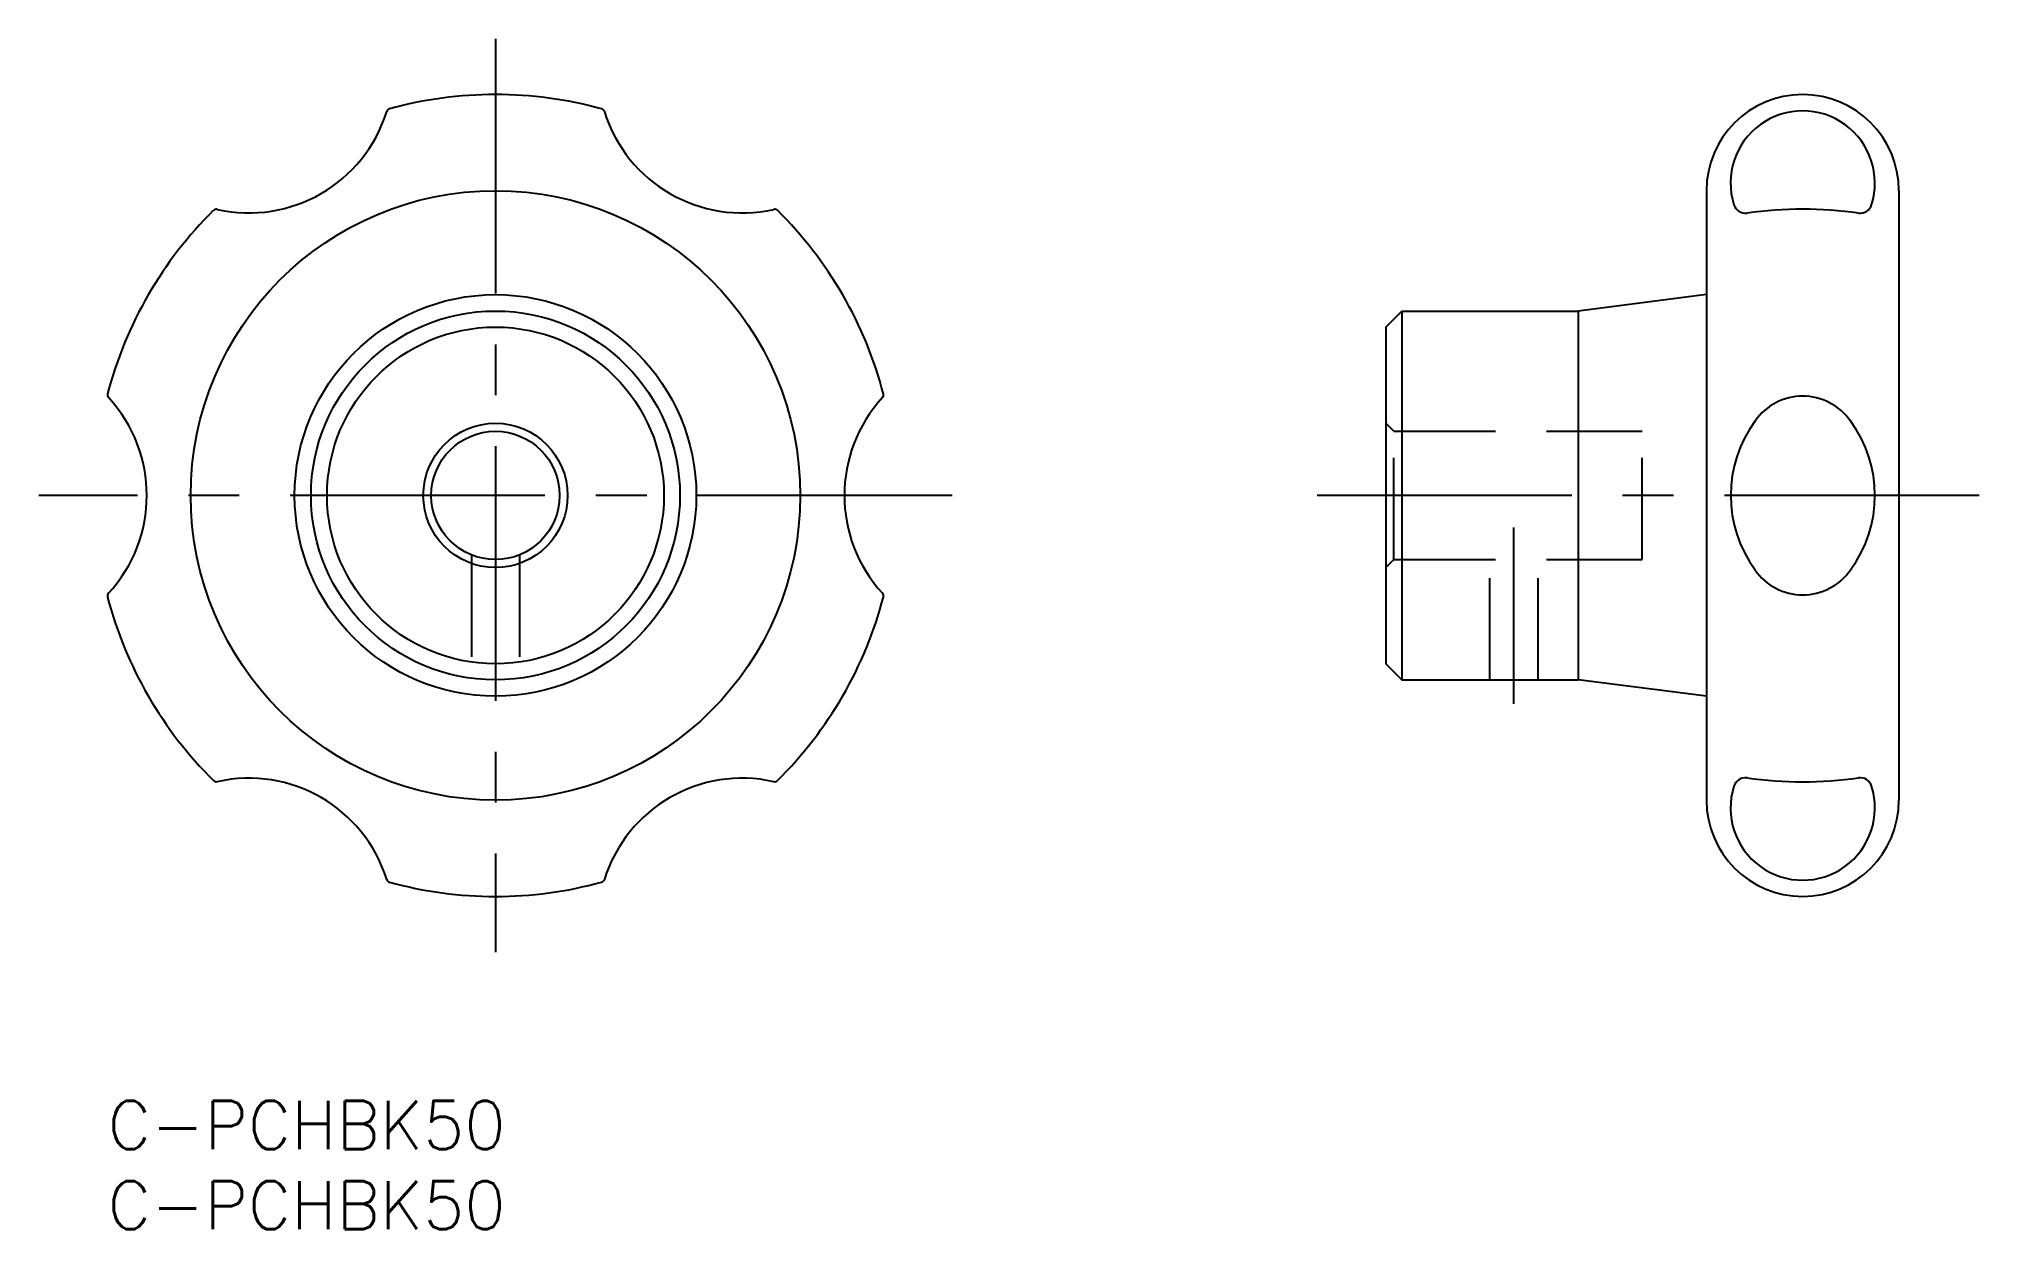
# Model space of a CAD drawing. Extents: x -4 to 117, y -8 to 66.
import ezdxf

# ---------------------------------------------------------------- set-up
doc = ezdxf.new("R2010")
doc.units = 0
doc.header["$LTSCALE"] = 0.5
doc.linetypes.add('CENTER', pattern=[50.8, 31.75, -6.35, 6.35, -6.35])
doc.linetypes.add('DASHED', pattern=[19.05, 12.7, -6.35])
doc.layers.get('0').update_dxf_attribs({"linetype": 'CONTINUOUS'})
doc.layers.add('CENTER', color=1, linetype='CENTER')
doc.styles.get("Standard").update_dxf_attribs({"font": 'txt.shx', "height": 3, "bigfont": 'bigfont.shx'})

# ---------------------------------------------------------------- blocks, each defined once
blk = doc.blocks.new('*U14')
at = {"color": 7, "linetype": 'CONTINUOUS'}
blk.add_text('C-PCHBK50', height=3, dxfattribs=at).set_placement((0, -3))
blk = doc.blocks.new('*U15')
at = {"color": 7, "linetype": 'CONTINUOUS'}
blk.add_text('C-PCHBK50', height=3, dxfattribs=at).set_placement((0, -8))

msp = doc.modelspace()

# ---------------------------------------------------------------- linework, layer by layer
at = {"color": 7, "linetype": 'CONTINUOUS'}
for p, q in [((99.68, 56.75), (99.68, 18.75)), ((111.68, 56.75), (111.68, 18.75)), ((99.68, 50.27), (91.68, 49.25)), ((79.68, 48.25), (80.68, 49.25)), ((80.68, 49.25), (91.68, 49.25)), ((80.68, 49.25), (80.68, 26.25)), ((91.68, 49.25), (91.68, 26.25)), ((79.68, 48.25), (79.68, 27.25)), ((79.68, 27.25), (80.68, 26.25)), ((80.68, 26.25), (91.68, 26.25)), ((99.68, 25.23), (91.68, 26.25))]:
    msp.add_line(p, q, dxfattribs=at)
at = {"color": 3, "linetype": 'DASHED'}
for p, q in [((80.18, 41.75), (79.68, 42.25)), ((80.18, 33.75), (80.18, 41.75)), ((80.18, 41.75), (95.68, 41.75)), ((95.68, 33.75), (95.68, 41.75)), ((22.68, 34.04), (22.68, 26.35)), ((25.68, 34.04), (25.68, 26.35)), ((80.18, 33.75), (79.68, 33.25)), ((80.18, 33.75), (95.68, 33.75)), ((86.18, 26.25), (86.18, 33.75)), ((89.18, 26.25), (89.18, 33.75))]:
    msp.add_line(p, q, dxfattribs=at)
at = {"color": 7, "linetype": 'CONTINUOUS'}
for radius in [19, 12.52, 11.5, 10.5, 4.5, 4]:
    msp.add_circle((24.18, 37.75), radius, dxfattribs=at)
for centre, radius, start, end in [((17.64, 61.62), 0.25, 105.3285, 162.6631), ((24.18, 37.75), 25, 74.6715, 105.3285), ((30.73, 61.62), 0.25, 17.3369, 74.6715), ((105.68, 56.75), 6, 0, 180), ((105.68, 57.23), 4.5, 342.4297, 197.5703), ((8.81, 64.37), 9, 257.3369, 342.6631), ((39.56, 64.37), 9, 197.3369, 282.6631), ((102.11, 56.1), 0.75, 197.5703, 277.9806), ((109.26, 56.1), 0.75, 262.0194, 342.4297), ((24.18, 37.75), 25, 134.6715, 165.3285), ((6.78, 55.35), 0.25, 77.3369, 134.6715), ((41.59, 55.35), 0.25, 45.3285, 102.6631), ((24.18, 37.75), 25, 14.6715, 45.3285), ((105.68, 30.6), 25, 82.0194, 97.9806), ((0.24, 44.02), 0.25, 165.3285, 222.6631), ((-6.56, 37.75), 9, 317.3369, 42.6631), ((54.93, 37.75), 9, 137.3369, 222.6631), ((48.13, 44.02), 0.25, 317.3369, 14.6715), ((105.68, 40.31), 3.63, 34.9972, 145.0028), ((109.04, 37.75), 7.85, 143.7082, 216.2918), ((102.33, 37.75), 7.85, 323.7082, 36.2918), ((105.68, 35.18), 3.63, 214.9972, 325.0028), ((0.24, 31.48), 0.25, 137.3369, 194.6715), ((48.13, 31.48), 0.25, 345.3285, 42.6631), ((24.18, 37.75), 25, 194.6715, 225.3285), ((24.18, 37.75), 25, 314.6715, 345.3285), ((6.78, 20.15), 0.25, 225.3285, 282.6631), ((8.81, 11.12), 9, 17.3369, 102.6631), ((39.56, 11.12), 9, 77.3369, 162.6631), ((41.59, 20.15), 0.25, 257.3369, 314.6715), ((105.68, 18.26), 4.5, 162.4297, 17.5703), ((102.11, 19.4), 0.75, 82.0194, 162.4297), ((105.68, 44.9), 25, 262.0194, 277.9806), ((109.26, 19.4), 0.75, 17.5703, 97.9806), ((105.68, 18.75), 6, 180, 0), ((17.64, 13.88), 0.25, 197.3369, 254.6715), ((24.18, 37.75), 25, 254.6715, 285.3285), ((30.73, 13.88), 0.25, 285.3285, 342.6631)]:
    msp.add_arc(centre, radius, start, end, dxfattribs=at)
at = {"layer": 'CENTER', "color": 1, "linetype": 'CENTER'}
for p, q in [((24.18, 66.22), (24.18, 9.27)), ((52.66, 37.75), (-4.29, 37.75)), ((116.68, 37.75), (74.68, 37.75)), ((87.68, 24.75), (87.68, 35.75))]:
    msp.add_line(p, q, dxfattribs=at)

# ---------------------------------------------------------------- block references
at = {"color": 7, "linetype": 'CONTINUOUS'}
for name in ['*U14', '*U15']:
    msp.add_blockref(name, (0, 0), dxfattribs=at)

doc.saveas('drawing.dxf')
